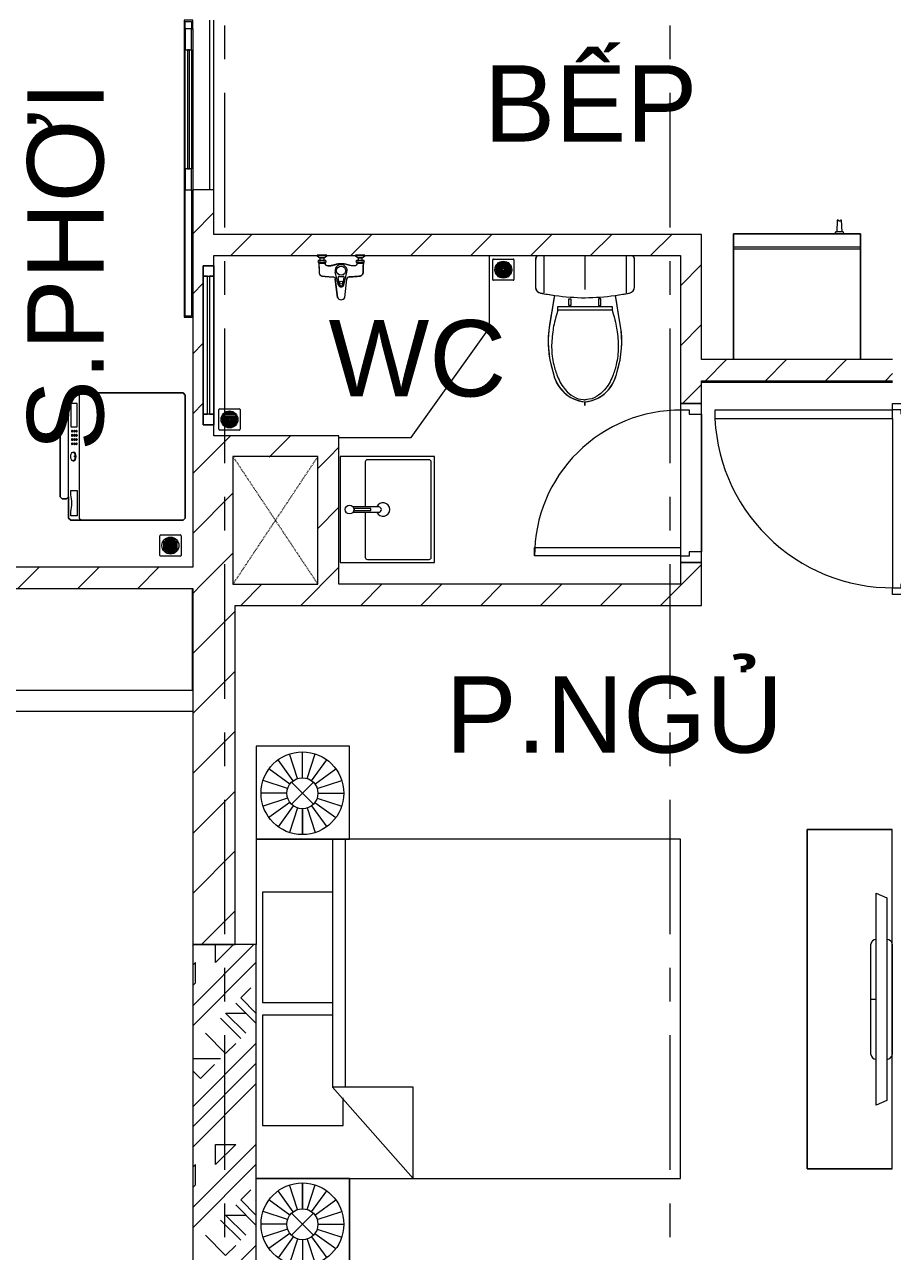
# Model space of a CAD drawing. Header units: millimetres. Extents: x -20144 to 104140, y -11426 to 48263.
# Drawn here: x 25008 to 29101, y 353 to 6140 of the extents above; entities that cross this region are included whole.
import ezdxf

# ---------------------------------------------------------------- set-up
doc = ezdxf.new("R2010")
doc.units = ezdxf.units.MM
doc.linetypes.add('Dash', pattern=[6.35, 3.175, -3.175])
doc.linetypes.add('Grid Line', pattern=[22.225, 12.7, -3.175, 3.175, -3.175])
for name, color, linetype, lineweight in [('A-DETL-GENF', 31, 'Continuous', 5), ('A-DETL-GENF-HDLN', 161, 'Dash', 5), ('CHU', 181, 'Continuous', 5), ('CUA', 31, 'Continuous', 9), ('HATCH-TUONG', 152, 'Continuous', 9), ('NET CAT', 3, 'Continuous', 5), ('NET-CAT', 3, 'Continuous', 9), ('NET-THAY', 2, 'Continuous', 15), ('THIET BI', 44, 'Continuous', 5), ('THIET-BI', 44, 'Continuous', 5), ('TRUC', 225, 'Continuous', 5)]:
    doc.layers.add(name, color=color, linetype=linetype, lineweight=lineweight)
doc.styles.add('Arial_2', font='arial_1.ttf', dxfattribs={"height": 360})
pattern_1 = [(45, (0, 0), (-141.4214, 141.4214), [])]

# ---------------------------------------------------------------- blocks, each defined once
blk = doc.blocks.new('X-GIUONG1 - X-GIUONG-V48-MẶT BẰNG TẦNG 4')
at = {"layer": 'THIET BI'}
for p, q in [((-1239, 0), (-1239, -439)), ((-1239, -439), (-1239, 0)), ((-1039.2, -147.8), (-1076.9, -31.8)), ((-1016.6, -144.2), (-1016.6, -22.2)), ((-993.9, -147.8), (-956.3, -31.8)), ((-800, -439), (-800, 0)), ((-800, 0), (-800, -2000)), ((-800, 0), (-800, -439)), ((-800, 0), (-800, -2000)), ((-550, -30), (-550, -410)), ((-30, -30), (-550, -30)), ((-30, -360), (-30, -30)), ((30, -30), (30, -360)), ((550, -30), (30, -30)), ((800, 0), (302.5, 0)), ((800, 0), (302.5, 0)), ((550, -360), (550, -30)), ((1239, 0), (800, 0)), ((800, 0), (800, -439)), ((800, -2000), (800, 0)), ((1239, 0), (800, 0)), ((800, 0), (800, -439)), ((800, -2000), (800, 0)), ((993.9, -147.8), (956.3, -31.8)), ((1016.6, -144.2), (1016.6, -22.2)), ((1039.2, -147.8), (1076.9, -31.8)), ((1239, -439), (1239, 0)), ((1239, -439), (1239, 0)), ((-1075.8, -174.4), (-1174.4, -102.7)), ((-1059.6, -158.2), (-1131.2, -59.5)), ((-973.5, -158.2), (-901.9, -59.5)), ((-957.4, -174.4), (-858.7, -102.7)), ((957.4, -174.4), (858.7, -102.7)), ((973.5, -158.2), (901.9, -59.5)), ((1059.6, -158.2), (1131.2, -59.5)), ((1075.8, -174.4), (1174.4, -102.7)), ((-1086.1, -194.8), (-1202.1, -157.1)), ((-1068.3, -269.1), (-964.8, -165.6)), ((-1068.3, -165.6), (-964.8, -269.1)), ((-947, -194.8), (-831, -157.1)), ((947, -194.8), (831, -157.1)), ((1068.3, -269.1), (964.8, -165.6)), ((1068.3, -165.6), (964.8, -269.1)), ((1086.1, -194.8), (1202.1, -157.1)), ((-1089.7, -217.4), (-1211.7, -217.4)), ((-943.4, -217.4), (-821.4, -217.4)), ((-821.4, -217.4), (-943.4, -217.4)), ((943.4, -217.4), (821.4, -217.4)), ((821.4, -217.4), (943.4, -217.4)), ((1089.7, -217.4), (1211.7, -217.4)), ((-1086.1, -240), (-1202.1, -277.7)), ((-1075.8, -260.4), (-1174.4, -332.1)), ((-1059.6, -276.6), (-1131.2, -375.2)), ((-1039.2, -287), (-1076.9, -402.9)), ((-993.9, -287), (-956.3, -402.9)), ((-973.5, -276.6), (-901.9, -375.2)), ((-957.4, -260.4), (-858.7, -332.1)), ((-947, -240), (-831, -277.7)), ((947, -240), (831, -277.7)), ((957.4, -260.4), (858.7, -332.1)), ((973.5, -276.6), (901.9, -375.2)), ((993.9, -287), (956.3, -402.9)), ((1039.2, -287), (1076.9, -402.9)), ((1059.6, -276.6), (1131.2, -375.2)), ((1075.8, -260.4), (1174.4, -332.1)), ((1086.1, -240), (1202.1, -277.7)), ((-1016.6, -290.5), (-1016.6, -412.5)), ((1016.6, -290.5), (1016.6, -412.5)), ((-370, -360), (-800, -740)), ((-370, -740), (-370, -360)), ((800, -360), (-370, -360)), ((-1239, -439), (-800, -439)), ((-800, -439), (-1239, -439)), ((-550, -410), (-420, -410)), ((-370, -420), (800, -420)), ((800, -439), (1239, -439)), ((800, -439), (1239, -439)), ((-800, -740), (-370, -740)), ((-800, -2000), (800, -2000)), ((-800, -2000), (800, -2000))]:
    blk.add_line(p, q, dxfattribs=at)
for centre, radius in [((-1016.6, -217.4), 195.1), ((1016.6, -217.4), 195.1), ((-1016.6, -217.4), 73.2), ((1016.6, -217.4), 73.2)]:
    blk.add_circle(centre, radius, dxfattribs=at)
blk = doc.blocks.new('X-LA1 - X-LA-688015-MẶT BẰNG TẦNG 4')
at = {"layer": 'THIET-BI'}
for p, q in [((250, -5), (-250, -5)), ((-250, -5), (-250, -450)), ((-250, -5), (-250, -450)), ((250, -5), (-250, -5)), ((250, -450), (250, -5)), ((250, -450), (250, -5)), ((-12.7, -66.5), (-12.7, -187.5)), ((-5.2, -70.1), (-5.2, -150)), ((5.2, -150), (5.2, -70.1)), ((12.3, -187.5), (12.3, -66.8)), ((-235, -134), (-235, -425)), ((-12.7, -124), (-225, -124)), ((-5.2, -150), (5.2, -150)), ((225, -124), (12.3, -124)), ((235, -425), (235, -134)), ((-250, -450), (250, -450)), ((-250, -450), (250, -450)), ((-225, -435), (225, -435))]:
    blk.add_line(p, q, dxfattribs=at)
blk.add_circle((0, -50), 20.8, dxfattribs=at)
for centre, radius, start, end in [((-225, -134), 10, 90, 180), ((225, -134), 10, 0, 90), ((0, -207.6), 32, 113.4242, 67.44806), ((-0.2, -187.5), 12.5, 180, 360), ((-225, -425), 10, 180, 270), ((225, -425), 10, 270, 0)]:
    blk.add_arc(centre, radius, start, end, dxfattribs=at)
blk = doc.blocks.new('X-SEN - X-SEN-387739-MẶT BẰNG TẦNG 4')
at = {"layer": 'THIET-BI'}
for p, q in [((-67.5, 0), (-112.5, 0)), ((-112.5, 0), (-112.5, -3.8)), ((-112.5, 0), (-67.5, 0)), ((-112.5, -3.8), (-112.5, 0)), ((-67.5, -3.8), (-67.5, 0)), ((-67.5, 0), (-67.5, -3.8)), ((112.5, 0), (67.5, 0)), ((67.5, 0), (67.5, -3.8)), ((67.5, 0), (67.5, -3.8)), ((112.5, 0), (67.5, 0)), ((112.5, -3.8), (112.5, 0)), ((112.5, -3.8), (112.5, 0)), ((-112.5, -3.8), (-99.9, -12.6)), ((-67.5, -3.8), (-112.5, -3.8)), ((-112.5, -3.8), (-99.9, -12.6)), ((-99.9, -25.3), (-107.2, -25.3)), ((-72.8, -25.3), (-107.2, -25.3)), ((-107.2, -34.3), (-105.1, -34.3)), ((-107.2, -34.3), (-72.8, -34.3)), ((-105.1, -34.3), (-105.1, -37.2)), ((-105.1, -34.3), (-105.1, -37.2)), ((-74.9, -34.3), (-105.1, -34.3)), ((-105.1, -37.2), (-74.9, -37.2)), ((-99.9, -12.6), (-99.9, -25.3)), ((-99.9, -12.6), (-80.1, -12.6)), ((-80.1, -12.6), (-99.9, -12.6)), ((-99.9, -12.6), (-99.9, -25.3)), ((-80.1, -12.6), (-67.5, -3.8)), ((-80.1, -12.6), (-67.5, -3.8)), ((-80.1, -25.3), (-80.1, -12.6)), ((-80.1, -25.3), (-80.1, -12.6)), ((-72.8, -25.3), (-80.1, -25.3)), ((-74.9, -37.2), (-74.9, -34.3)), ((-74.9, -34.3), (-72.8, -34.3)), ((-74.9, -37.2), (-74.9, -34.3)), ((67.5, -3.8), (80.1, -12.6)), ((112.5, -3.8), (67.5, -3.8)), ((67.5, -3.8), (80.1, -12.6)), ((80.1, -25.3), (72.8, -25.3)), ((107.2, -25.3), (72.8, -25.3)), ((72.8, -34.3), (74.9, -34.3)), ((72.8, -34.3), (107.2, -34.3)), ((74.9, -34.3), (74.9, -37.2)), ((74.9, -34.3), (74.9, -37.2)), ((105.1, -34.3), (74.9, -34.3)), ((74.9, -37.2), (105.1, -37.2)), ((80.1, -12.6), (80.1, -25.3)), ((99.9, -12.6), (80.1, -12.6)), ((80.1, -12.6), (99.9, -12.6)), ((99.9, -12.6), (80.1, -12.6)), ((80.1, -12.6), (80.1, -25.3)), ((99.9, -12.6), (112.5, -3.8)), ((99.9, -12.6), (112.5, -3.8)), ((99.9, -25.3), (99.9, -12.6)), ((99.9, -25.3), (99.9, -12.6)), ((107.2, -25.3), (99.9, -25.3)), ((105.1, -37.2), (105.1, -34.3)), ((105.1, -34.3), (107.2, -34.3)), ((105.1, -37.2), (105.1, -34.3)), ((-12.9, -141.7), (-27.6, -80.8)), ((-27.3, -113.1), (-17.5, -199.2)), ((-17.5, -199.2), (-27.3, -113.1)), ((-7.7, -139.6), (-13.8, -105.5)), ((7.7, -139.6), (13.8, -105.5)), ((12.9, -141.7), (27.6, -80.8)), ((17.5, -199.2), (27.3, -113.1)), ((17.5, -199.2), (27.3, -113.1))]:
    blk.add_line(p, q, dxfattribs=at)
for centre, radius in [((0, -73.2), 21.5), ((0, -130.1), 7.2)]:
    blk.add_circle(centre, radius, dxfattribs=at)
for centre, radius, start, end in [((-102.9, -29.8), 6.9, 148.02464, 211.97536), ((-102.9, -29.8), 6.9, 148.02464, 211.97536), ((-107.2, -27.1), 1.8, 90, 148.02464), ((-107.2, -27.1), 1.8, 90, 148.02464), ((-107.2, -32.5), 1.8, 211.97536, 270), ((-107.2, -32.5), 1.8, 211.97536, 270), ((-112.5, -29.8), 6.9, 319.28447, 40.71553), ((-94.4, -29.8), 6.9, 139.28447, 220.71553), ((-85.4, -29.8), 6.9, 319.28447, 40.71553), ((-67.5, -29.8), 6.9, 139.28447, 220.71553), ((-72.8, -27.1), 1.8, 31.97536, 90), ((-72.8, -27.1), 1.8, 31.97536, 90), ((-72.8, -32.5), 1.8, 270, 328.02464), ((-72.8, -32.5), 1.8, 270, 328.02464), ((-77.1, -29.8), 6.9, 328.02464, 31.97536), ((-77.1, -29.8), 6.9, 328.02464, 31.97536), ((-0.4, -73.2), 28.3, 89.25175, 195.66926), ((0.4, -73.2), 28.3, 344.33074, 90.74825), ((77.1, -29.8), 6.9, 148.02464, 211.97536), ((77.1, -29.8), 6.9, 148.02464, 211.97536), ((72.8, -27.1), 1.8, 90, 148.02464), ((72.8, -27.1), 1.8, 90, 148.02464), ((72.8, -32.5), 1.8, 211.97536, 270), ((72.8, -32.5), 1.8, 211.97536, 270), ((67.5, -29.8), 6.9, 319.28447, 40.71553), ((85.6, -29.8), 6.9, 139.28447, 220.71553), ((94.6, -29.8), 6.9, 319.28447, 40.71553), ((112.5, -29.8), 6.9, 139.28447, 220.71553), ((107.2, -27.1), 1.8, 31.97536, 90), ((107.2, -27.1), 1.8, 31.97536, 90), ((107.2, -32.5), 1.8, 270, 328.02464), ((107.2, -32.5), 1.8, 270, 328.02464), ((102.9, -29.8), 6.9, 328.02464, 31.97536), ((102.9, -29.8), 6.9, 328.02464, 31.97536), ((-9.4, -104.7), 4.5, 74.07034, 190.15556), ((-0.4, -73.2), 28.3, 254.07034, 270.74825), ((0.4, -73.2), 28.3, 269.25175, 285.92966), ((9.4, -104.7), 4.5, 349.84444, 105.92966), ((0, -134.7), 14.7, 208.41441, 331.58559), ((0, -136.6), 8.24, 201.12938, 338.87062), ((0, -191), 19.3, 205.0481, 334.9519), ((0, -191), 19.3, 205.0481, 334.9519)]:
    blk.add_arc(centre, radius, start, end, dxfattribs=at)
for points, knots in [([(-105.1, -37.2), (-105.1, -39.1), (-104.9, -42.9), (-104.7, -48.5), (-104.5, -54.2), (-104.2, -61.7), (-103.9, -68.4), (-103.8, -73.6), (-103.7, -75.5), (-103.7, -76.7), (-103.6, -77.6), (-103.6, -78.6), (-103.6, -79.8), (-103.6, -81), (-103.5, -81.8), (-103.5, -82.3), (-103.5, -82.6), (-103.4, -83), (-103.4, -83.5), (-103.3, -84.3), (-103.2, -85.5), (-103.1, -86.6), (-102.8, -87.6), (-102.6, -88.2), (-102.3, -88.9), (-101.9, -89.7), (-101.3, -90.8), (-100.6, -91.7), (-100, -92.5), (-99, -93.6), (-97.8, -94.7), (-96.2, -95.8), (-95, -96.6), (-93.7, -97.2), (-92.4, -97.7), (-91.2, -98.1), (-90.3, -98.4), (-89.6, -98.5), (-88.9, -98.7), (-88, -98.8), (-86.8, -99), (-85.6, -99.1), (-84.7, -99.1), (-84, -99.2), (-83.3, -99.3), (-82.3, -99.4), (-81.2, -99.5), (-79.7, -99.6), (-77.9, -99.8), (-75.5, -100), (-72.8, -100.2), (-70, -100.5), (-66.3, -100.8), (-61.6, -101.2), (-56, -101.5), (-51.7, -101.8), (-48.8, -101.9), (-47.3, -101.9), (-46.1, -101.9), (-45.1, -102), (-44.4, -102), (-43.6, -102), (-42.6, -102), (-41.4, -102), (-40.1, -102), (-39.3, -102.1), (-38.8, -102.1), (-38.5, -102.2), (-38.1, -102.2), (-37.6, -102.3), (-36.8, -102.4), (-35.6, -102.6), (-34.3, -103), (-33.2, -103.5), (-32.5, -104), (-31.7, -104.6), (-30.5, -105.7), (-29, -107.6), (-27.9, -110.1), (-27.4, -112), (-27.3, -113.1)], [0, 0, 0, 0, 0.041667, 0.083333, 0.125, 0.166667, 0.25, 0.270833, 0.28125, 0.291667, 0.296875, 0.302083, 0.3125, 0.322917, 0.328125, 0.330729, 0.333333, 0.335938, 0.338542, 0.34375, 0.354167, 0.364583, 0.369792, 0.375, 0.380208, 0.385417, 0.395833, 0.40625, 0.411458, 0.416667, 0.4375, 0.447917, 0.458333, 0.46875, 0.479167, 0.489583, 0.494792, 0.5, 0.505208, 0.510417, 0.520833, 0.53125, 0.536458, 0.541667, 0.546875, 0.552083, 0.5625, 0.572917, 0.583333, 0.604167, 0.625, 0.645833, 0.666667, 0.708333, 0.75, 0.791667, 0.802083, 0.8125, 0.822917, 0.828125, 0.833333, 0.838542, 0.84375, 0.854167, 0.864583, 0.869792, 0.872396, 0.875, 0.877604, 0.880208, 0.885417, 0.895833, 0.90625, 0.916667, 0.921875, 0.927083, 0.9375, 0.958333, 0.979167, 1, 1, 1, 1]), ([(-105.1, -37.2), (-104.5, -52.3), (-103.9, -68.7), (-103.3, -87.5), (-99.6, -93.9), (-92.4, -98.5), (-72.6, -100.1), (-54, -102.2), (-33.9, -102), (-28.7, -107.4), (-27.8, -111), (-27.3, -113.1)], [0, 0, 0, 0, 45.441328, 49.333631, 56.110562, 66.562664, 73.682324, 114.966912, 125.570438, 129.900151, 136.284558, 136.284558, 136.284558, 136.284558]), ([(0, -41), (-2, -40.9), (-5.6, -40.9), (-10.3, -41.2), (-14.4, -41.6), (-18, -42.2), (-21.2, -42.9), (-24.2, -43.7), (-27.1, -44.6), (-30, -45.4), (-32.9, -46.3), (-35.8, -47.2), (-38.8, -47.9), (-41.8, -48.6), (-45.1, -49.2), (-48.4, -49.8), (-51.8, -50.2), (-54.8, -50.5), (-56.9, -50.7), (-58.1, -50.8), (-59, -50.9), (-59.9, -51), (-60.8, -51), (-61.7, -51), (-62.4, -51), (-63, -51), (-63.6, -51), (-64.4, -50.9), (-65.1, -50.8), (-65.7, -50.7), (-66.1, -50.6), (-66.5, -50.5), (-67.1, -50.4), (-68.1, -50.1), (-69.1, -49.6), (-70.1, -49), (-71.1, -48.3), (-72, -47.4), (-72.8, -46.6), (-73.3, -45.8), (-73.8, -45.1), (-74.1, -44.3), (-74.4, -43.5), (-74.6, -42.6), (-74.7, -41.9), (-74.8, -41.3), (-74.8, -40.9), (-74.9, -40.4), (-74.9, -39.8), (-74.9, -38.8), (-74.9, -37.9), (-74.9, -37.2)], [0, 0, 0, 0, 0.041667, 0.083333, 0.125, 0.166667, 0.208333, 0.25, 0.291667, 0.333333, 0.375, 0.416667, 0.458333, 0.5, 0.541667, 0.583333, 0.625, 0.666667, 0.6875, 0.697917, 0.708333, 0.71875, 0.729167, 0.739583, 0.75, 0.755208, 0.760417, 0.770833, 0.78125, 0.786458, 0.791667, 0.796875, 0.802083, 0.8125, 0.833333, 0.84375, 0.854167, 0.875, 0.885417, 0.895833, 0.90625, 0.916667, 0.927083, 0.9375, 0.947917, 0.953125, 0.958333, 0.963542, 0.96875, 0.979167, 1, 1, 1, 1]), ([(-74.9, -37.2), (-74.9, -39.9), (-75, -44.9), (-67.9, -51.6), (-55.3, -50.7), (-39.4, -48.7), (-24.4, -43.4), (-11.8, -40.7), (0, -41)], [0, 0, 0, 0, 8.475038, 15.961674, 29.255673, 47.963091, 70.422589, 93.837243, 93.837243, 93.837243, 93.837243]), ([(74.9, -37.2), (74.9, -37.9), (74.9, -38.8), (74.9, -39.8), (74.9, -40.4), (74.8, -40.9), (74.8, -41.3), (74.7, -41.9), (74.6, -42.6), (74.4, -43.3), (74.3, -43.9), (74.1, -44.4), (73.8, -45.1), (73.3, -45.8), (72.8, -46.6), (72, -47.4), (71.1, -48.3), (70.1, -49), (69.1, -49.6), (68.1, -50.1), (67.1, -50.4), (66.5, -50.5), (66.1, -50.6), (65.7, -50.7), (65.1, -50.8), (64.4, -50.9), (63.5, -51), (62.7, -51), (62.1, -51), (61.5, -51), (60.8, -51), (59.9, -51), (59, -50.9), (58.1, -50.8), (56.9, -50.7), (54.8, -50.5), (51.8, -50.2), (47.2, -49.6), (41.8, -48.7), (36.8, -47.4), (32.9, -46.3), (30, -45.4), (27.1, -44.6), (24.2, -43.7), (21.2, -42.9), (18, -42.2), (14.4, -41.6), (10.3, -41.2), (5.6, -40.9), (2, -40.9), (0, -41)], [0, 0, 0, 0, 0.020833, 0.03125, 0.036458, 0.041667, 0.046875, 0.052083, 0.0625, 0.072917, 0.078125, 0.083333, 0.09375, 0.104167, 0.114583, 0.125, 0.145833, 0.15625, 0.166667, 0.1875, 0.197917, 0.203125, 0.208333, 0.213542, 0.21875, 0.229167, 0.239583, 0.25, 0.255208, 0.260417, 0.270833, 0.28125, 0.291667, 0.302083, 0.3125, 0.333333, 0.375, 0.416667, 0.5, 0.583333, 0.625, 0.666667, 0.708333, 0.75, 0.791667, 0.833333, 0.875, 0.916667, 0.958333, 1, 1, 1, 1]), ([(74.9, -37.2), (74.9, -39.9), (75, -44.9), (67.9, -51.6), (55.3, -50.7), (39.4, -48.7), (24.4, -43.4), (11.8, -40.7), (0, -41)], [0, 0, 0, 0, 8.475038, 15.961674, 29.255673, 47.963091, 70.422589, 93.837243, 93.837243, 93.837243, 93.837243]), ([(27.3, -113.1), (27.4, -112), (27.9, -110.1), (29, -107.6), (30.5, -105.7), (31.7, -104.6), (32.5, -104), (33.2, -103.5), (34.3, -103), (35.6, -102.6), (36.8, -102.4), (37.6, -102.3), (38.1, -102.2), (38.5, -102.2), (38.8, -102.1), (39.3, -102.1), (40.1, -102), (41.4, -102), (42.6, -102), (43.6, -102), (44.4, -102), (45.1, -102), (46.1, -101.9), (47.3, -101.9), (48.8, -101.9), (51.7, -101.8), (57.9, -101.4), (65.3, -100.9), (72.8, -100.2), (76.9, -99.8), (79.7, -99.6), (81.2, -99.5), (82.3, -99.4), (83.3, -99.3), (84, -99.2), (84.7, -99.1), (85.6, -99.1), (86.8, -99), (88, -98.8), (88.9, -98.7), (89.6, -98.5), (90.3, -98.4), (91.2, -98.1), (92.4, -97.7), (93.7, -97.2), (95, -96.6), (96.2, -95.8), (97.8, -94.7), (99.2, -93.4), (100.4, -91.9), (101.3, -90.8), (101.9, -89.7), (102.3, -88.9), (102.6, -88.2), (102.8, -87.6), (103.1, -86.6), (103.2, -85.5), (103.3, -84.3), (103.4, -83.5), (103.4, -83), (103.5, -82.6), (103.5, -82.3), (103.5, -81.8), (103.6, -81), (103.6, -79.8), (103.6, -78.6), (103.6, -77.6), (103.7, -76.7), (103.7, -75.5), (103.8, -73.6), (103.9, -70.3), (104.1, -65.5), (104.5, -54.2), (104.8, -44.8), (105.1, -37.2)], [0, 0, 0, 0, 0.020833, 0.041667, 0.0625, 0.072917, 0.078125, 0.083333, 0.09375, 0.104167, 0.114583, 0.119792, 0.122396, 0.125, 0.127604, 0.130208, 0.135417, 0.145833, 0.15625, 0.161458, 0.166667, 0.171875, 0.177083, 0.1875, 0.197917, 0.208333, 0.25, 0.333333, 0.375, 0.416667, 0.427083, 0.4375, 0.447917, 0.453125, 0.458333, 0.463542, 0.46875, 0.479167, 0.489583, 0.494792, 0.5, 0.505208, 0.510417, 0.520833, 0.53125, 0.541667, 0.552083, 0.5625, 0.583333, 0.59375, 0.604167, 0.614583, 0.619792, 0.625, 0.630208, 0.635417, 0.645833, 0.65625, 0.661458, 0.664062, 0.666667, 0.669271, 0.671875, 0.677083, 0.6875, 0.697917, 0.703125, 0.708333, 0.71875, 0.729167, 0.75, 0.791667, 0.833333, 1, 1, 1, 1]), ([(105.1, -37.2), (104.5, -52.3), (103.9, -68.7), (103.3, -87.5), (99.6, -93.9), (92.4, -98.5), (72.6, -100.1), (54, -102.2), (33.9, -102), (28.7, -107.4), (27.8, -111), (27.3, -113.1)], [0, 0, 0, 0, 45.441328, 49.333631, 56.110562, 66.562664, 73.682324, 114.966912, 125.570438, 129.900151, 136.284558, 136.284558, 136.284558, 136.284558])]:
    blk.add_open_spline(points, degree=3, knots=knots, dxfattribs=at)
blk = doc.blocks.new('X-PHEU - X-PHEU-399631-MẶT BẰNG TẦNG 4')
at = {"layer": 'THIET-BI'}
for p, q in [((25, 29), (25, 121)), ((29, 125), (121, 125)), ((125, 121), (125, 29)), ((42.5, 90.5), (42.5, 59.5)), ((47.5, 51.8), (47.5, 98.2)), ((52.5, 103.1), (52.5, 46.9)), ((57.5, 43.5), (57.5, 106.5)), ((62.5, 108.8), (62.5, 41.2)), ((67.5, 39.8), (67.5, 110.2)), ((72.5, 110.9), (72.5, 78.1)), ((72.5, 71.9), (72.5, 39.1)), ((77.5, 78.1), (77.5, 110.9)), ((77.5, 39.1), (77.5, 71.9)), ((82.5, 110.2), (82.5, 39.8)), ((87.5, 41.2), (87.5, 108.8)), ((92.5, 106.5), (92.5, 43.5)), ((97.5, 46.9), (97.5, 103.1)), ((102.5, 98.2), (102.5, 51.8)), ((107.5, 59.5), (107.5, 90.5)), ((121, 25), (29, 25))]:
    blk.add_line(p, q, dxfattribs=at)
blk.add_circle((75, 75), 40, dxfattribs=at)
for centre, radius, start, end in [((29, 121), 4, 90, 180), ((121, 121), 4, 0, 90), ((75, 75), 36, 139.80824, 154.52563), ((75, 75), 36, 205.47437, 220.19176), ((75, 75), 36, 119.0853, 128.68219), ((75, 75), 36, 102.0247, 110.31751), ((75, 75), 4, 128.68219, 231.31781), ((75, 75), 36, 90, 93.98208), ((75, 75), 36, 86.01792, 90), ((75, 75), 4, 308.68219, 51.31781), ((75, 75), 36, 69.68249, 77.9753), ((75, 75), 36, 51.31781, 60.9147), ((75, 75), 36, 25.47437, 40.19176), ((75, 75), 36, 319.80824, 334.52563), ((29, 29), 4, 180, 270), ((75, 75), 36, 231.31781, 240.9147), ((75, 75), 36, 249.68249, 257.9753), ((75, 75), 36, 266.01792, 270), ((75, 75), 36, 270, 273.98208), ((75, 75), 36, 282.0247, 290.31751), ((75, 75), 36, 299.0853, 308.68219), ((121, 29), 4, 270, 360)]:
    blk.add_arc(centre, radius, start, end, dxfattribs=at)
blk = doc.blocks.new('X-MAY GIAT - X-MAY GIAT-411449-MẶT BẰNG TẦNG 4')
at = {"layer": 'THIET BI'}
for p, q in [((-290, 0), (-300, -10)), ((-300, -10), (-290, 0)), ((290, 0), (-290, 0)), ((-290, 0), (290, 0)), ((300, -10), (290, 0)), ((290, 0), (300, -10)), ((-300, -10), (-300, -540)), ((-300, -540), (-300, -10)), ((300, -540), (300, -10)), ((300, -10), (300, -540)), ((-300, -490), (-290, -500)), ((-290, -500), (290, -500)), ((-250, -510), (-250, -540)), ((-140, -510), (-250, -510)), ((-140, -540), (-140, -510)), ((0, -520), (0, -525)), ((160, -510), (280, -510)), ((160, -540), (160, -510)), ((280, -510), (280, -540)), ((290, -500), (300, -490)), ((-300, -540), (-290, -550)), ((-290, -550), (-300, -540)), ((-290, -550), (-190, -550)), ((-190, -550), (-290, -550)), ((-250, -540), (-140, -540)), ((-190, -550), (-200, -560)), ((-200, -560), (-190, -550)), ((-200, -560), (-200, -580)), ((-200, -580), (-200, -560)), ((190, -550), (-190, -550)), ((-20, -530), (-20, -525)), ((20, -530), (20, -525)), ((180, -540), (160, -540)), ((200, -560), (190, -550)), ((190, -550), (290, -550)), ((190, -550), (200, -560)), ((290, -550), (190, -550)), ((200, -580), (200, -560)), ((200, -560), (200, -580)), ((280, -540), (260, -540)), ((290, -550), (300, -540)), ((300, -540), (290, -550)), ((-200, -580), (-190, -590)), ((-190, -590), (-200, -580)), ((-190, -590), (190, -590)), ((190, -590), (-190, -590)), ((190, -590), (200, -580)), ((200, -580), (190, -590))]:
    blk.add_line(p, q, dxfattribs=at)
blk.add_arc((220, -697.5), 162.5, 75.74997, 104.25003, dxfattribs=at)
for centre, major_axis in [((-120, -512.5), (5, 0)), ((-120, -522.5), (5, 0)), ((-100, -512.5), (5, 0)), ((-100, -522.5), (5, 0)), ((-80, -512.5), (5, 0)), ((-80, -522.5), (5, 0)), ((-60, -512.5), (-5, 0)), ((-60, -522.5), (-5, 0)), ((0, -530), (-20, 0)), ((-120, -532.5), (5, 0)), ((-100, -532.5), (5, 0)), ((-80, -532.5), (5, 0)), ((-60, -532.5), (-5, 0))]:
    blk.add_ellipse(centre, major_axis=major_axis, ratio=0.5, dxfattribs=at)
blk.add_ellipse((0, -525), major_axis=(-20, 0), ratio=0.5, start_param=3.141593, end_param=6.283185, dxfattribs=at)
blk = doc.blocks.new('X-TU LANH - X-TU LANH-V34-MẶT BẰNG TẦNG 4')
at = {"layer": 'THIET BI'}
for p, q in [((-300, -7.7), (-300, -600)), ((-300, -600), (-300, -7.7)), ((300, -600), (300, -7.7)), ((300, -7.7), (300, -600)), ((300, -530), (-300, -530)), ((300, -540), (-300, -540)), ((-300, -600), (300, -600)), ((300, -600), (-300, -600)), ((-222.5, -600), (-217.5, -610)), ((-217.5, -610), (-182.5, -610)), ((-212.5, -610), (-210.5, -665)), ((-189.5, -665), (-187.5, -610)), ((-182.5, -610), (-177.5, -600)), ((-210.5, -665), (-205.2, -665)), ((-194.8, -665), (-189.5, -665))]:
    blk.add_line(p, q, dxfattribs=at)
blk.add_arc((-200, -667.2), 5.66, 22.40182, 157.59821, dxfattribs=at)
blk = doc.blocks.new('X-TV1 - X-TV 4-688008-MẶT BẰNG TẦNG 4')
at = {"layer": 'THIET BI'}
for p, q in [((1600, 400), (0, 400)), ((0, 400), (0, 0)), ((0, 400), (1600, 400)), ((0, 0), (0, 400)), ((1600, 0), (1600, 400)), ((1600, 400), (1600, 0)), ((300, 75), (1300, 75)), ((322.5, 25), (300, 75)), ((540, 100), (1060, 100)), ((800, 100), (800, 75)), ((1300, 75), (1277.5, 25)), ((1277.5, 25), (322.5, 25)), ((0, 0), (1600, 0)), ((1060, 0), (540, 0))]:
    blk.add_line(p, q, dxfattribs=at)
for centre, start_param, end_param in [((540, 75), 0, 1.570796), ((1060, 75), 4.712389, 6.283185), ((540, 25), 1.570796, 3.141593), ((1060, 25), 3.141593, 4.712389)]:
    blk.add_ellipse(centre, major_axis=(0, 25), ratio=0.9, start_param=start_param, end_param=end_param, dxfattribs=at)
blk = doc.blocks.new('X-XI - X-XI-V35-MẶT BẰNG TẦNG 4')
at = {"layer": 'THIET-BI'}
for p, q in [((-230.6, -16.8), (-233.2, -33.2)), ((-233.2, -29), (-233.2, -157.9)), ((-233.2, -29), (-233.2, -157.9)), ((-233.2, -33.2), (-233.2, -45)), ((-233.2, -45), (-233.2, -157.9)), ((-227.9, -12.2), (-230.6, -16.8)), ((-194.6, -10), (-194.6, -185.7)), ((0, -10), (0, -169.7)), ((194.6, -10), (194.6, -186.1)), ((231.6, -19.3), (227.7, -12)), ((233.2, -29), (231.6, -19.3)), ((233.2, -157.9), (233.2, -29)), ((233.2, -157.9), (233.2, -29)), ((233.2, -157.9), (233.2, -29)), ((-233.2, -157.9), (-232.9, -162.1)), ((-232.9, -162.1), (-231, -169.1)), ((-231, -169.1), (-228, -174.5)), ((226.5, -176.5), (231.9, -166.7)), ((231.9, -166.7), (233.2, -157.9)), ((-228, -174.5), (-224.2, -178.9)), ((-224.2, -178.9), (-216.9, -183.9)), ((-216.9, -183.9), (-209.4, -186.4)), ((-209.4, -186.4), (-202.4, -187.7)), ((-202.4, -187.7), (-192, -189.7)), ((-192, -189.7), (-184.2, -191.1)), ((-184.2, -191.1), (-168, -193.8)), ((-168, -193.8), (-149.9, -196.6)), ((-143.8, -197.5), (-166.7, -335.2)), ((-143.8, -197.5), (-166.7, -335.2)), ((-147.8, -221.1), (-155.3, -266.3)), ((-149.9, -196.6), (-143.8, -197.5)), ((-143.8, -197.5), (-147.8, -221.1)), ((-76.6, -213.5), (-66.1, -213.5)), ((-76.6, -245), (-76.6, -213.5)), ((-66.1, -213.5), (-66.1, -245)), ((64, -213.5), (64, -245)), ((74.4, -213.5), (64, -213.5)), ((74.4, -245), (74.4, -213.5)), ((143.8, -197.5), (212.9, -185.5)), ((166.7, -335.2), (143.8, -197.5)), ((166.7, -335.2), (143.8, -197.5)), ((146.9, -216.1), (143.8, -197.5)), ((151.8, -245.3), (146.9, -216.1)), ((212.9, -185.5), (220.8, -181.7)), ((220.8, -181.7), (226.5, -176.5)), ((-157.7, -280.9), (-161.5, -303.8)), ((-155.3, -266.3), (-157.7, -280.9)), ((-127.7, -249.9), (127.7, -249.9)), ((-127.7, -267.8), (-127.7, -249.9)), ((-8.6, -267.8), (-127.7, -267.8)), ((-66.1, -245), (-76.6, -245)), ((127.7, -267.8), (-8.6, -267.8)), ((64, -245), (74.4, -245)), ((127.7, -249.9), (127.7, -267.8)), ((157.2, -277.8), (151.8, -245.3)), ((161.7, -304.9), (157.2, -277.8)), ((-164.6, -322), (-168.9, -349)), ((-161.5, -303.8), (-164.6, -322)), ((166.7, -335.2), (161.7, -304.9)), ((171.6, -371), (166.7, -335.2)), ((-172.5, -383), (-173.5, -402.2)), ((-173.5, -402.2), (-173.1, -436.1)), ((-171, -365.1), (-172.5, -383)), ((-168.9, -349), (-171, -365.1)), ((173.2, -395.8), (171.6, -371)), ((173.5, -426.5), (173.2, -395.8)), ((-173.1, -436.1), (-172.5, -446.5)), ((-172.5, -446.5), (-169.6, -474.8)), ((165.2, -502.3), (172.5, -446.5)), ((172.5, -446.5), (173.5, -426.5)), ((-169.6, -474.8), (-166.5, -495.3)), ((-166.5, -495.3), (-161.1, -520.9)), ((155.1, -543.7), (161.7, -518.5)), ((161.7, -518.5), (165.2, -502.3)), ((-161.1, -520.9), (-151.4, -555.9)), ((-151.4, -555.9), (-143.5, -587)), ((145.5, -581), (151.4, -555.9)), ((151.4, -555.9), (155.1, -543.7)), ((-143.5, -587), (-131.8, -612.8)), ((-131.8, -612.8), (-121.7, -628.9)), ((-121.7, -628.9), (-100.2, -653.8)), ((114.1, -638.9), (131.6, -613.2)), ((131.6, -613.2), (145.5, -581)), ((-100.2, -653.8), (-87.5, -664.8)), ((-87.5, -664.8), (-69.9, -676.9)), ((-69.9, -676.9), (-49.6, -687.2)), ((-49.6, -687.2), (-19.9, -696.9)), ((0, -700.2), (34.6, -692.9)), ((34.6, -692.9), (60.8, -681.9)), ((60.8, -681.9), (86, -665.9)), ((86, -665.9), (100.2, -653.8)), ((100.2, -653.8), (114.1, -638.9)), ((-19.9, -696.9), (0, -700.2)), ((0, -700.2), (0, -702.7)), ((0, -712.5), (0, -700.2)), ((0, -700.3), (0, -710.2)), ((0, -702.7), (0, -715.9)), ((0, -710.2), (0, -716.9)), ((0, -717.2), (0, -712.5)), ((0, -716.9), (0, -717.2))]:
    blk.add_line(p, q, dxfattribs=at)
for centre, radius, start, end in [((-204.3, -29), 29, 138.32447, 180), ((-204.3, -29), 29, 138.78349, 180), ((204.3, -29), 29, 0, 41.67553), ((204.3, -29), 29, 360, 41.21651), ((-204.3, -157.9), 29, 180, 259.85987), ((-204.3, -157.9), 29, 180, 259.85987), ((204.3, -157.9), 29, 280.14013, 360), ((204.3, -157.9), 29, 280.14013, 0), ((18.1, 960), 1168.8, 258.77622, 262.03475), ((18.1, 960), 1168.8, 258.77622, 262.03475), ((18.1, 960), 1168.8, 262.14467, 269.16333), ((-16, 957.7), 1166.4, 270.83748, 277.76826), ((-18.1, 960), 1168.8, 277.96525, 281.22378), ((-18.1, 960), 1168.8, 277.96525, 281.22378), ((287.1, -414.4), 460.7, 170.09406, 197.88556), ((287.1, -414.4), 460.7, 170.09406, 197.88556), ((-287.1, -414.4), 460.7, 342.11444, 9.90594), ((-287.1, -414.4), 460.7, 342.11444, 9.90594), ((18.2, -529.6), 171.6, 188.82666, 263.90979), ((18.2, -529.6), 171.6, 188.82666, 263.90979), ((-18.2, -529.6), 171.6, 276.09021, 351.17334), ((-18.2, -529.6), 171.6, 276.09021, 351.17334)]:
    blk.add_arc(centre, radius, start, end, dxfattribs=at)
for points in [[(-127.7, -267.8), (-143.4, -315.6), (-152.2, -364.8), (-160.3, -442.2), (-151, -516.8), (-129.6, -585.3), (-93.5, -652), (-37.5, -689.3), (-2.9, -689.4), (0, -689.4)], [(127.7, -267.8), (143.4, -315.6), (152.2, -364.8), (160.3, -442.2), (151, -516.8), (129.6, -585.3), (93.5, -652), (37.5, -689.3), (2.9, -689.4), (0, -689.4)]]:
    blk.add_open_spline(points, degree=3, knots=[12.724379, 12.724379, 12.724379, 12.724379, 75.096459, 151.912755, 228.70098, 282.501534, 351.034079, 439.49288, 447.51098, 447.51098, 447.51098, 447.51098], dxfattribs=at)
blk = doc.blocks.new('CUA PHONG NGU - Type 1-494775-MẶT BẰNG TẦNG 4')
at = {"layer": 'CUA', "lineweight": 5}
for p, q in [((-348.5, -52.3), (-348.5, 47.7)), ((-348.5, 47.7), (-298.5, 47.7)), ((-298.5, 47.7), (-298.5, -11.3)), ((501.5, 47.7), (551.5, 47.7)), ((501.5, -11.3), (501.5, 47.7)), ((551.5, 47.7), (551.5, -52.3)), ((-318.5, -52.3), (-348.5, -52.3)), ((-318.5, -11.3), (-318.5, -52.3)), ((-298.5, -11.3), (-318.5, -11.3)), ((521.5, -11.3), (501.5, -11.3)), ((521.5, -52.3), (521.5, -11.3)), ((551.5, -52.3), (521.5, -52.3))]:
    blk.add_line(p, q, dxfattribs=at)
at = {"layer": 'CUA'}
for p, q in [((-277.5, -52.3), (-317.5, -52.3)), ((-317.5, -52.3), (-317.5, -890.3)), ((-277.5, -890.3), (-277.5, -52.3)), ((-317.5, -890.3), (-277.5, -890.3))]:
    blk.add_line(p, q, dxfattribs=at)
at = {"layer": 'CUA', "lineweight": 5}
blk.add_arc((-317.5, -52.3), 838, 270, 0.5, dxfattribs=at)
blk = doc.blocks.new('X-PHONG WC1 - X-PHONG WC-700182-MẶT BẰNG TẦNG 4')
at = {"layer": 'CUA'}
for p, q in [((-325, 50), (-375, 50)), ((-375, 50), (-375, 0)), ((-375, 50), (375, 50)), ((-375, 0), (-375, 50)), ((-375, 0), (-325, 0)), ((375, 0), (-375, 0)), ((325, 50), (-325, 50)), ((-325, 50), (-325, 30)), ((-325, 0), (-325, 50)), ((-325, 30), (325, 30)), ((325, 20), (-325, 20)), ((-325, 20), (-325, 0)), ((-325, 0), (325, 0)), ((325, 30), (325, 50)), ((375, 50), (325, 50)), ((325, 50), (325, 0)), ((325, 0), (325, 20)), ((375, 0), (375, 50)), ((375, 50), (375, 0)), ((325, 0), (375, 0))]:
    blk.add_line(p, q, dxfattribs=at)
blk = doc.blocks.new('CUA WC - Type 1-529850-MẶT BẰNG TẦNG 4')
at = {"layer": 'CUA'}
for p, q in [((-242.5, 740.3), (-202.5, 740.3)), ((-242.5, 52.3), (-242.5, 740.3)), ((-202.5, 740.3), (-202.5, 52.3)), ((-202.5, 52.3), (-242.5, 52.3))]:
    blk.add_line(p, q, dxfattribs=at)
at = {"layer": 'CUA', "lineweight": 5}
for p, q in [((-243.5, 52.3), (-273.5, 52.3)), ((-273.5, 52.3), (-273.5, -47.7)), ((-243.5, 11.3), (-243.5, 52.3)), ((-223.5, 11.3), (-243.5, 11.3)), ((-223.5, -47.7), (-223.5, 11.3)), ((446.5, 11.3), (426.5, 11.3)), ((426.5, 11.3), (426.5, -47.7)), ((476.5, 52.3), (446.5, 52.3)), ((446.5, 52.3), (446.5, 11.3)), ((476.5, -47.7), (476.5, 52.3)), ((-273.5, -47.7), (-223.5, -47.7)), ((426.5, -47.7), (476.5, -47.7))]:
    blk.add_line(p, q, dxfattribs=at)
blk.add_arc((-242.5, 52.3), 688, 359.5, 90, dxfattribs=at)
blk = doc.blocks.new('CUA SAN PHOI LUA - CUA SAN PHOI LUA-V42-MẶT BẰNG TẦNG 4')
at = {"layer": 'CUA'}
for p, q in [((-360, -50), (-400, -50)), ((-400, -50), (-400, -90)), ((-395, -85), (-395, -55)), ((-395, -55), (-360, -55)), ((-360, -55), (-360, -50)), ((-260, -55), (-360, -55)), ((-360, -55), (-360, -85)), ((-260, -85), (-260, -55)), ((-260, -55), (300, -55)), ((400, -55), (300, -55)), ((300, -55), (300, -85)), ((400, -85), (400, -55)), ((400, -55), (960, -55)), ((960, -50), (960, -55)), ((1000, -50), (960, -50)), ((960, -55), (995, -55)), ((995, -55), (995, -85)), ((1000, -90), (1000, -50)), ((-400, -90), (-360, -90)), ((-360, -85), (-395, -85)), ((-360, -85), (-260, -85)), ((-360, -90), (-360, -85)), ((-360, -90), (960, -90)), ((300, -65), (-260, -65)), ((-260, -65), (-260, -75)), ((-260, -75), (300, -75)), ((300, -85), (-260, -85)), ((300, -75), (300, -65)), ((300, -85), (400, -85)), ((960, -85), (400, -85)), ((995, -85), (960, -85)), ((960, -85), (960, -90)), ((960, -90), (1000, -90))]:
    blk.add_line(p, q, dxfattribs=at)
blk = doc.blocks.new('Family1 - Family1-919061-MẶT BẰNG TẦNG 4')
at = {"layer": 'A-DETL-GENF'}
for p, q in [((400, 602.3), (0, 602.3)), ((0, 602.3), (0, 0)), ((400, 0), (400, 602.3)), ((0, 0), (400, 0))]:
    blk.add_line(p, q, dxfattribs=at)
at = {"layer": 'A-DETL-GENF-HDLN'}
for p, q in [((0, 602.3), (400, 0.8)), ((0, 0), (400, 601.5))]:
    blk.add_line(p, q, dxfattribs=at)

msp = doc.modelspace()

# ---------------------------------------------------------------- hatches: boundary and pattern name
at = {"layer": 'HATCH-TUONG', "lineweight": 5}
h = msp.add_hatch(dxfattribs=at)
h.set_pattern_fill('FP_6', color=256, style=0, pattern_type=2)
h.set_pattern_definition(pattern_1)
h.paths.add_polyline_path([(25900.5, 4099.9), (25900.5, 4252.4), (25850.5, 4252.4), (25850.5, 5002.4), (25900.5, 5002.4), (25900.5, 5359.9), (25800.5, 5359.9), (25800.5, 4099.9)], flags=0)
h.paths.add_polyline_path([(25800.5, 6159.9), (25900.5, 6159.9), (25900.5, 6759.9), (25800.5, 6759.9), (25800.5, 6259.9)], flags=0)
h = msp.add_hatch(dxfattribs=at)
h.set_pattern_fill('FP_6', color=256, style=0, pattern_type=2)
h.set_pattern_definition(pattern_1)
h.paths.add_polyline_path([(27452.6, 5049.9), (28100.5, 5049.9), (28100.5, 5149.9), (25900.5, 5149.9), (25900.5, 5049.9), (26739.3, 5049.9)], flags=0)
h = msp.add_hatch(dxfattribs=at)
h.set_pattern_fill('FP_6', color=256, style=0, pattern_type=2)
h.set_pattern_definition(pattern_1)
h.paths.add_polyline_path([(28100.5, 3499.9), (28200.5, 3499.9), (28200.5, 3602.2), (28100.5, 3602.2)], flags=0)
h.paths.add_polyline_path([(28200.5, 4352.2), (28200.5, 5149.9), (28100.5, 5149.9), (28100.5, 4352.2)], flags=0)
h = msp.add_hatch(dxfattribs=at)
h.set_pattern_fill('FP_6', color=256, style=0, pattern_type=2)
h.set_pattern_definition(pattern_1)
h.paths.add_polyline_path([(28879.1, 4459.9), (29100.5, 4459.9), (29100.5, 4559.9), (28200.5, 4559.9), (28200.5, 4459.9)], flags=0)
h = msp.add_hatch(dxfattribs=at)
h.set_pattern_fill('FP_6', color=256, style=0, pattern_type=2)
h.set_pattern_definition(pattern_1)
h.paths.add_polyline_path([(26490.5, 4099.9), (26490.5, 4199.9), (25900.5, 4199.9), (25900.5, 4099.9), (26390.5, 4099.9)], flags=0)
h = msp.add_hatch(dxfattribs=at)
h.set_pattern_fill('FP_6', color=256, style=0, pattern_type=2)
h.set_pattern_definition(pattern_1)
h.paths.add_polyline_path([(25990.5, 3499.9), (25990.5, 4099.9), (25800.5, 4099.9), (25800.5, 3499.9)], flags=0)
h = msp.add_hatch(dxfattribs=at)
h.set_pattern_fill('FP_6', color=256, style=0, pattern_type=2)
h.set_pattern_definition(pattern_1)
h.paths.add_polyline_path([(26390.5, 3499.9), (26490.5, 3499.9), (26490.5, 4099.9), (26390.5, 4099.9)], flags=0)
h = msp.add_hatch(dxfattribs=at)
h.set_pattern_fill('FP_6', color=256, style=0, pattern_type=2)
h.set_pattern_definition(pattern_1)
h.paths.add_polyline_path([(25800.5, 3479.9), (25800.5, 3579.9), (24750.5, 3579.9), (24750.5, 3479.9)], flags=0)
h = msp.add_hatch(dxfattribs=at)
h.set_pattern_fill('FP_6', color=256, style=0, pattern_type=2)
h.set_pattern_definition(pattern_1)
h.paths.add_polyline_path([(26390.5, 3399.9), (26390.5, 3499.9), (25800.5, 3499.9), (25800.5, 3399.9), (26026, 3399.9)], flags=0)
h = msp.add_hatch(dxfattribs=at)
h.set_pattern_fill('FP_6', color=256, style=0, pattern_type=2)
h.set_pattern_definition(pattern_1)
h.paths.add_polyline_path([(28200.5, 3399.9), (28200.5, 3499.9), (26390.5, 3499.9), (26390.5, 3399.9), (27452.6, 3399.9)], flags=0)
h = msp.add_hatch(dxfattribs=at)
h.set_pattern_fill('FP_6', color=256, style=0, pattern_type=2)
h.set_pattern_definition(pattern_1)
h.paths.add_polyline_path([(26000.5, 1999.9), (26000.5, 3399.9), (25800.5, 3399.9), (25800.5, 1999.9)], flags=0)
h = msp.add_hatch(dxfattribs=at)
h.set_pattern_fill('FP_6', color=256, style=0, pattern_type=2)
h.set_pattern_definition(pattern_1)
h.paths.add_polyline_path([(25800.5, 1799.9), (26000.5, 1799.9), (26000.5, 1999.9), (25800.5, 1999.9)], flags=0)
at = {"layer": 'NET CAT'}
h = msp.add_hatch(dxfattribs=at)
h.set_pattern_fill('FP_1', color=256, style=0, pattern_type=2)
h.set_pattern_definition([(45, (95.25, 0), (-476.246, 476.246), []), (45, (190.5, 0), (-476.246, 476.246), []), (45, (0, 0), (-476.246, 476.246), []), (45, (476.25, 0), (-476.246, 476.246), []), (45, (571.5, 0), (-476.246, 476.246), []), (0, (381, 95.25), (0, 952.5), [95.25, -857.25]), (0, (476.25, 190.5), (0, 952.5), [95.25, -857.25]), (45, (381, 95.25), (0, 952.491), [134.683, -1212.342]), (45, (476.25, 95.25), (0, 952.491), [134.683, -1212.342]), (0, (381, 95.25), (0, 952.5), [95.25, -857.25]), (90, (-95.25, 95.25), (-952.5, 6e-14), [95.25, -857.25]), (90, (0, 95.25), (-952.5, 6e-14), [190.5, -762]), (45, (-95.25, 190.5), (0, 952.491), [134.683, -1212.342]), (90, (762, 381), (-952.5, 6e-14), [95.25, -857.25]), (0, (666.75, 381), (0, 952.5), [95.25, -857.25]), (45, (666.75, 381), (0, 952.491), [134.683, -1212.342]), (0, (857.25, 95.25), (0, 952.5), [95.25, -857.25]), (0, (857.25, 571.5), (0, 952.5), [95.25, -857.25]), (90, (1047.75, 666.75), (-952.5, 6e-14), [95.25, -857.25]), (45, (857.25, 571.5), (0, 952.491), [269.367, -1077.658]), (45, (952.5, 571.5), (0, 952.491), [134.683, -1212.342]), (45, (1143, 762), (0, 952.491), [134.683, -1212.342]), (0, (1143, 857.25), (0, 952.5), [95.25, -857.25]), (90, (1143, 762), (-952.5, 6e-14), [95.25, -857.25]), (0, (476.25, 762), (0, 952.5), [95.25, -857.25]), (0, (666.75, 857.25), (0, 952.5), [95.25, -857.25]), (90, (571.5, 762), (-952.5, 6e-14), [95.25, -857.25]), (90, (666.75, 762), (-952.5, 6e-14), [95.25, -857.25]), (45, (476.25, 762), (0, 952.491), [134.683, -1212.342]), (45, (666.75, 762), (0, 952.491), [134.683, -1212.342]), (135, (119, 214.8), (-952.491, 6e-14), [134.683, -1212.342]), (135, (238.1, 333.4), (-952.491, 6e-14), [134.683, -1212.342]), (135, (309.56, 404.8), (-952.491, 6e-14), [134.683, -1212.342]), (135, (333.4, 428.6), (-952.491, 6e-14), [134.683, -1212.342]), (135, (381, 476.25), (-952.491, 6e-14), [134.683, -1212.342]), (135, (404.8, 500.06), (-952.491, 6e-14), [134.683, -1212.342]), (135, (476.25, 571.5), (-952.491, 6e-14), [134.683, -1212.342]), (135, (523.9, 619.1), (-952.491, 6e-14), [134.683, -1212.342]), (45, (119, 214.8), (0, 952.491), [95.25, -1251.775]), (45, (238.1, 333.4), (0, 952.491), [67.36, -1279.665]), (45, (404.8, 500.06), (0, 952.491), [67.36, -1279.665]), (45, (309.56, 595.3), (0, 952.491), [67.36, -1279.665]), (45, (476.25, 571.5), (0, 952.491), [67.36, -1279.665]), (45, (381, 666.75), (0, 952.491), [67.36, -1279.665]), (0, (24.2, 309.5), (0, 952.5), [190.043, -762.457]), (0, (238.1, 523.9), (0, 952.5), [95.25, -857.25])])
h.paths.add_polyline_path([(26100.5, -0.1), (26100.5, 1799.9), (25800.5, 1799.9), (25800.5, -0.1), (26026, -0.1)], flags=0)

# ---------------------------------------------------------------- linework, layer by layer
at = {"layer": 'NET CAT', "lineweight": 13}
for p, q in [((26100.5, 1799.9), (25800.5, 1799.9)), ((25800.5, 1799.9), (25800.5, -0.1)), ((26100.5, -0.1), (26100.5, 1799.9))]:
    msp.add_line(p, q, dxfattribs=at)
at = {"layer": 'NET-CAT', "lineweight": 15}
for p, q in [((25900.5, 5359.9), (25800.5, 5359.9)), ((25800.5, 5359.9), (25800.5, 4099.9)), ((25900.5, 5149.9), (25900.5, 5359.9)), ((28100.5, 5149.9), (25900.5, 5149.9)), ((28200.5, 5149.9), (28100.5, 5149.9)), ((28200.5, 4559.9), (28200.5, 5149.9)), ((25900.5, 5049.9), (26388, 5049.9)), ((25900.5, 5002.4), (25900.5, 5049.9)), ((26433, 5049.9), (26568, 5049.9)), ((26613, 5049.9), (28100.5, 5049.9)), ((28100.5, 5049.9), (28100.5, 4352.2)), ((29100.5, 4559.9), (28200.5, 4559.9)), ((28200.5, 4352.2), (28200.5, 4459.9)), ((28200.5, 4459.9), (29100.5, 4459.9)), ((28100.5, 4352.2), (28200.5, 4352.2)), ((25900.5, 4199.9), (25900.5, 4252.4)), ((26490.5, 4199.9), (25900.5, 4199.9)), ((26490.5, 4099.9), (26490.5, 4199.9)), ((25800.5, 4099.9), (25800.5, 3579.9)), ((26490.5, 3499.9), (26490.5, 4099.9)), ((28200.5, 3602.2), (28100.5, 3602.2)), ((28100.5, 3602.2), (28100.5, 3499.9)), ((28200.5, 3499.9), (28200.5, 3602.2)), ((25800.5, 3579.9), (24750.5, 3579.9)), ((24750.5, 3479.9), (25800.5, 3479.9)), ((25800.5, 3479.9), (25800.5, 3399.9)), ((28100.5, 3499.9), (26490.5, 3499.9)), ((28200.5, 3399.9), (28200.5, 3499.9)), ((25800.5, 3399.9), (25800.5, 1999.9)), ((26000.5, 1999.9), (26000.5, 3399.9)), ((26000.5, 3399.9), (26390.5, 3399.9)), ((26390.5, 3399.9), (28200.5, 3399.9)), ((25800.5, 1999.9), (25800.5, 1799.9)), ((26000.5, 1799.9), (26000.5, 1999.9)), ((25800.5, 1799.9), (26000.5, 1799.9))]:
    msp.add_line(p, q, dxfattribs=at)
at = {"layer": 'NET-THAY', "lineweight": 9}
for p, q in [((25880.5, 6159.9), (25880.5, 5359.9)), ((25900.5, 5359.9), (25900.5, 6159.9)), ((25800.5, 6119.9), (25800.5, 5359.9)), ((27200.5, 4709.9), (27200.5, 5049.9)), ((26830.5, 4192.2), (27200.5, 4709.9)), ((29100.5, 4452.2), (28200.5, 4452.2)), ((28100.5, 4322.2), (28100.5, 3673.2)), ((28200.5, 4302.2), (28200.5, 3652.2)), ((28200.5, 3652.2), (28200.5, 4302.2)), ((29100.5, 4281.2), (29100.5, 3482.2)), ((26490.5, 4192.2), (26830.5, 4192.2)), ((25799.1, 2999.9), (25799.1, 3479.9)), ((24760.5, 2999.9), (25800.5, 2999.9)), ((25800.5, 2899.9), (24760.5, 2899.9))]:
    msp.add_line(p, q, dxfattribs=at)
at = {"layer": 'TRUC', "linetype": 'Grid Line', "ltscale": 50}
for p, q in [((25950.5, 43599.9), (25950.5, -4500.1)), ((28050.5, 43599.9), (28050.5, -7167.6))]:
    msp.add_line(p, q, dxfattribs=at)

# ---------------------------------------------------------------- block references
at = {"color": 253, "lineweight": 9}
for name, p, rotation in [('CUA SAN PHOI LUA - CUA SAN PHOI LUA-V42-MẶT BẰNG TẦNG 4', (25850.5, 5759.9), 270), ('X-TU LANH - X-TU LANH-V34-MẶT BẰNG TẦNG 4', (28650.5, 4552.2), 180), ('X-PHONG WC1 - X-PHONG WC-700182-MẶT BẰNG TẦNG 4', (25850.5, 4627.4), 270), ('X-PHEU - X-PHEU-399631-MẶT BẰNG TẦNG 4', (27340.5, 4908.7), 90), ('X-MAY GIAT - X-MAY GIAT-411449-MẶT BẰNG TẦNG 4', (25765.5, 4102.2), 270), ('CUA WC - Type 1-529850-MẶT BẰNG TẦNG 4', (28152.8, 3875.8), 90), ('CUA PHONG NGU - Type 1-494775-MẶT BẰNG TẦNG 4', (29152.8, 4003.7), 270), ('X-PHEU - X-PHEU-399631-MẶT BẰNG TẦNG 4', (26049.1, 4202.4), 90), ('X-LA1 - X-LA-688015-MẶT BẰNG TẦNG 4', (26490.5, 3852.2), 90), ('X-GIUONG1 - X-GIUONG-V48-MẶT BẰNG TẦNG 4', (26100.5, 1497.5), 90), ('X-TV1 - X-TV 4-688008-MẶT BẰNG TẦNG 4', (29099.1, 742.5), 90)]:
    msp.add_blockref(name, p, dxfattribs=dict(at, rotation=rotation))
for name, p in [('X-SEN - X-SEN-387739-MẶT BẰNG TẦNG 4', (26500.5, 5052.2)), ('X-XI - X-XI-V35-MẶT BẰNG TẦNG 4', (27650.5, 5059.9)), ('X-PHEU - X-PHEU-399631-MẶT BẰNG TẦNG 4', (25620.5, 3607.2))]:
    msp.add_blockref(name, p, dxfattribs=at)
at = {"color": 253, "lineweight": 5}
msp.add_blockref('Family1 - Family1-919061-MẶT BẰNG TẦNG 4', (25990.5, 3499.9), dxfattribs=at)

# ---------------------------------------------------------------- texts
at = {"layer": 'CHU', "color": 253, "char_height": 360, "attachment_point": 1, "line_spacing_factor": 0.936439, "style": 'Arial_2'}
for s, insert, width in [('\\pt2540.0016,5079.9996,7620.0012,10159.9992,12700.0008,15239.9988,17780.0004,20319.9984,22860,25400.0016,27939.9996,30480.0012,33019.9992,35560.0008,38099.9988,40640.0004,43179.9984,45720,48260.0016,50799.9996,53340.0012,55879.9992,58420.0008,60959.9988,63500.0004,66039.9984,68580,71120.0016,73659.9996,76200.0012,78739.9992,81280.0008;BẾP', (27174.5, 5947.9), 1016.06), ('\\pt2540.0016,5079.9996,7620.0012,10159.9992,12700.0008,15239.9988,17780.0004,20319.9984,22860,25400.0016,27939.9996,30480.0012,33019.9992,35560.0008,38099.9988,40640.0004,43179.9984,45720,48260.0016,50799.9996,53340.0012,55879.9992,58420.0008,60959.9988,63500.0004,66039.9984,68580,71120.0016,73659.9996,76200.0012,78739.9992,81280.0008;WC', (26441.5, 4745.8), 882.74), ('\\pt2540.0016,5079.9996,7620.0012,10159.9992,12700.0008,15239.9988,17780.0004,20319.9984,22860,25400.0016,27939.9996,30480.0012,33019.9992,35560.0008,38099.9988,40640.0004,43179.9984,45720,48260.0016,50799.9996,53340.0012,55879.9992,58420.0008,60959.9988,63500.0004,66039.9984,68580,71120.0016,73659.9996,76200.0012,78739.9992,81280.0008;P.NGỦ', (26992.9, 3065.4), 1589.74)]:
    msp.add_mtext(s, dxfattribs=dict(at, insert=insert, width=width))
at = {"layer": 'CHU', "color": 253, "insert": (25020.1, 4127.5), "char_height": 360, "width": 1723.06, "attachment_point": 1, "rotation": 90, "line_spacing_factor": 0.936439, "style": 'Arial_2'}
msp.add_mtext('\\pt2540.0016,5079.9996,7620.0012,10159.9992,12700.0008,15239.9988,17780.0004,20319.9984,22860,25400.0016,27939.9996,30480.0012,33019.9992,35560.0008,38099.9988,40640.0004,43179.9984,45720,48260.0016,50799.9996,53340.0012,55879.9992,58420.0008,60959.9988,63500.0004,66039.9984,68580,71120.0016,73659.9996,76200.0012,78739.9992,81280.0008;S.PHƠI', dxfattribs=at)

doc.saveas('drawing.dxf')
